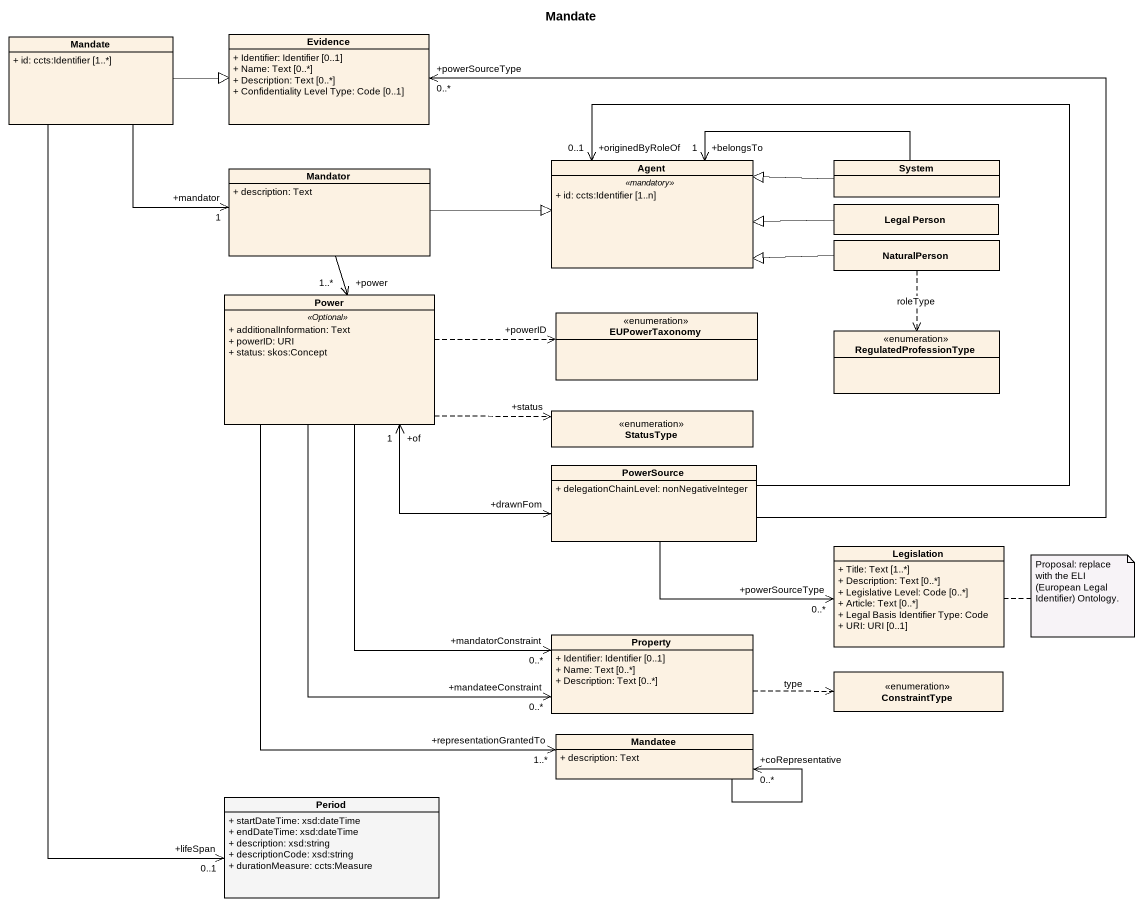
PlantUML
@startuml
title Mandate
hide circle
hide empty members
skinparam classAttributeIconSize 0
class Mandate {
  + id: ccts:Identifier [1..*]
}
class Evidence {
  + Identifier: Identifier [0..1]
  + Name: Text [0..*]
  + Description: Text [0..*]
  + Confidentiality Level Type: Code [0..1]
}
class Mandator {
  + description: Text
}
class "Agent" as Agent_ {
  .. <<mandatory>> ..
  + id: ccts:Identifier [1..n]
}
class System
class "Legal Person" as Legal_Person
class NaturalPerson
class Power {
  .. <<Optional>> ..
  + additionalInformation: Text
  + powerID: URI
  + status: skos:Concept
}
enum EUPowerTaxonomy
enum RegulatedProfessionType
enum StatusType
class PowerSource {
  + delegationChainLevel: nonNegativeInteger
}
class Legislation {
  + Title: Text [1..*]
  + Description: Text [0..*]
  + Legislative Level: Code [0..*]
  + Article: Text [0..*]
  + Legal Basis Identifier Type: Code
  + URI: URI [0..1]
}
class Property {
  + Identifier: Identifier [0..1]
  + Name: Text [0..*]
  + Description: Text [0..*]
}
enum ConstraintType
class Mandatee {
  + description: Text
}
class Period #F5F5F5 {
  + startDateTime: xsd:dateTime
  + endDateTime: xsd:dateTime
  + description: xsd:string
  + descriptionCode: xsd:string
  + durationMeasure: ccts:Measure
}
Mandate -right-|> Evidence
Mandate -right-> "+mandator\n1" Mandator
Mandate --> "+lifeSpan\n0..1" Period
Mandator -right-|> Agent_
Mandator --> "+power\n1..*" Power
System -left-|> Agent_
System -left-> "+belongsTo\n1" Agent_
Legal_Person -left-|> Agent_
NaturalPerson -left-|> Agent_
NaturalPerson ..> RegulatedProfessionType : roleType
Power .right.> "+powerID" EUPowerTaxonomy
Power .right.> "+status" StatusType
Power --> "+mandatorConstraint\n0..*" Property
Power --> "+mandateeConstraint\n0..*" Property
Power --> "+representationGrantedTo\n1..*" Mandatee
PowerSource -up-> "+powerSourceType\n0..*" Evidence
PowerSource -up-> "+originedByRoleOf\n0..1" Agent_
PowerSource "+drawnFom" <-left-> "+of\n1" Power
PowerSource -right-> "+powerSourceType\n0..*" Legislation
Property .right.> ConstraintType : type
Mandatee --> "+coRepresentative\n0..*" Mandatee
note right of Legislation : Proposal: replace with the ELI (European Legal Identifier) Ontology.
@enduml
